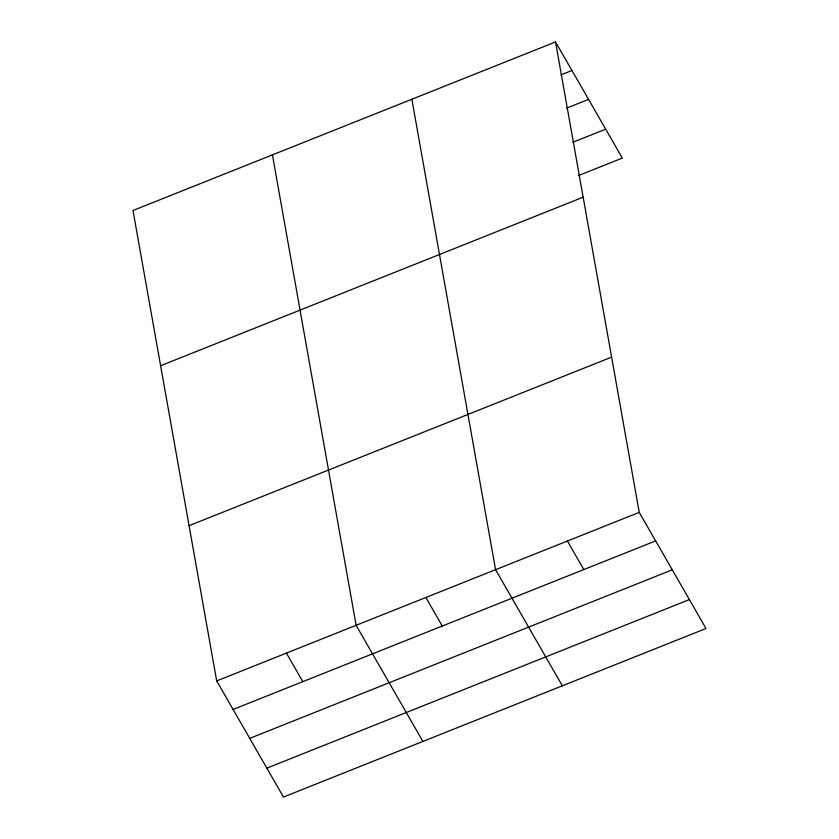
<?xml version="1.0" encoding="UTF-8"?>
<svg xmlns="http://www.w3.org/2000/svg" width="839" height="839" viewBox="0 0 839 839"><rect width="100%" height="100%" fill="white"/><g stroke="black" fill="none" stroke-linecap="round" stroke-linejoin="round"><path stroke-width="1.26" d="M555.533 41.95L132.992 210.495L216.693 680.922L283.467 797.05L706.008 628.505L639.234 512.377L555.533 41.95L622.307 158.078L578.48 175.561M560.976 74.86L571.936 70.486M566.64 108.137L588.559 99.39M572.817 142.284L605.685 129.175M160.616 365.731L583.147 197.196M189.069 525.675L611.61 357.141M216.693 680.922L639.234 512.377M233.106 709.458L655.637 540.914M249.728 738.362L672.259 569.828M266.844 768.146L689.385 599.602M567.405 541.029L583.808 569.566M562.35 685.809L495.566 569.681L411.865 99.254M425.855 597.494L442.258 626.03M422.908 741.435L356.135 625.307L272.423 154.869M286.414 653.109L302.816 681.646"/></g></svg>
